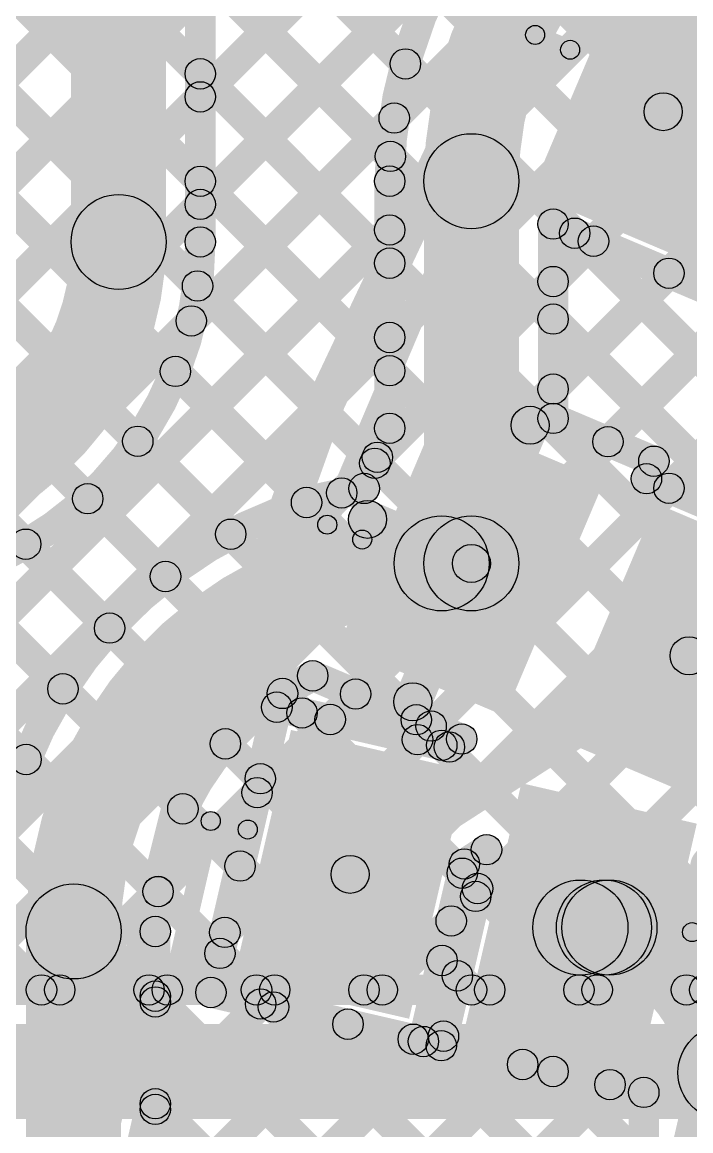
# Model space of a CAD drawing. Header units: millimetres. Extents: x -2.17 to 2.17, y -2.17 to 2.17.
# Drawn here: x -1.1641 to -0.9881, y 0.2578 to 0.5495 of the extents above; entities that cross this region are included whole.
import ezdxf

# ---------------------------------------------------------------- set-up
doc = ezdxf.new("R2010")
doc.units = ezdxf.units.MM
doc.header["$MEASUREMENT"] = 0
for name, color, linetype in [('BottomLayer', 5, 'Continuous'), ('Mechanical2', 216, 'Continuous'), ('TopLayer', 1, 'Continuous'), ('TopOverlay', 2, 'Continuous'), ('TopPaste', 8, 'Continuous'), ('TopSolder', 216, 'Continuous')]:
    doc.layers.add(name, color=color, linetype=linetype)

# ---------------------------------------------------------------- blocks, each defined once
blk = doc.blocks.new('WS2812B_M____211')
at = {"layer": 'TopLayer'}
for points in [[(-0.09409, 0.05079), (-0.03504, 0.05079), (-0.03504, 0.01142), (-0.09409, 0.01142)], [(0.03504, 0.05079), (0.09409, 0.05079), (0.09409, 0.01142), (0.03504, 0.01142)], [(-0.09409, -0.01142), (-0.03504, -0.01142), (-0.03504, -0.05079), (-0.09409, -0.05079)], [(0.03504, -0.01142), (0.09409, -0.01142), (0.09409, -0.05079), (0.03504, -0.05079)]]:
    blk.add_hatch(color=1, dxfattribs=at).paths.add_polyline_path(points)
at = {"layer": 'TopOverlay'}
h = blk.add_hatch(color=2, dxfattribs=at)
edge = h.paths.add_edge_path()
edge.add_arc((-0.07, 0.07), 0.0025, 0, 360)
h = blk.add_hatch(color=2, dxfattribs=at)
edge = h.paths.add_edge_path()
edge.add_arc((-0.07, 0.07), 0.0025, 0, 360)
for points in [[(0.07, 0.0725), (0.07, 0.0675), (-0.07, 0.0675), (-0.07, 0.0725)], [(-0.0675, 0.06), (-0.0725, 0.06), (-0.0725, 0.07), (-0.0675, 0.07)], [(0.0725, 0.06), (0.0675, 0.06), (0.0675, 0.07), (0.0725, 0.07)], [(-0.0675, -0.07), (-0.0725, -0.07), (-0.0725, -0.06), (-0.0675, -0.06)], [(0.0725, -0.07), (0.0675, -0.07), (0.0675, -0.06), (0.0725, -0.06)], [(0.07, -0.0675), (0.07, -0.0725), (-0.07, -0.0725), (-0.07, -0.0675)]]:
    blk.add_hatch(color=2, dxfattribs=at).paths.add_polyline_path(points)
h = blk.add_hatch(color=2, dxfattribs=at)
edge = h.paths.add_edge_path()
edge.add_arc((0.07, 0.07), 0.0025, 0, 360)
h = blk.add_hatch(color=2, dxfattribs=at)
edge = h.paths.add_edge_path()
edge.add_arc((0.07, 0.07), 0.0025, 0, 360)
h = blk.add_hatch(color=2, dxfattribs=at)
edge = h.paths.add_edge_path()
edge.add_arc((-0.091, 0.061), 0.0025, 0, 360)
h = blk.add_hatch(color=2, dxfattribs=at)
edge = h.paths.add_edge_path()
edge.add_arc((-0.085, 0.061), 0.0025, 0, 360)
h = blk.add_hatch(color=2, dxfattribs=at)
edge = h.paths.add_edge_path()
edge.add_arc((-0.07, 0.06), 0.0025, 0, 360)
h = blk.add_hatch(color=2, dxfattribs=at)
edge = h.paths.add_edge_path()
edge.add_arc((0.07, 0.06), 0.0025, 0, 360)
h = blk.add_hatch(color=2, dxfattribs=at)
edge = h.paths.add_edge_path()
edge.add_arc((-0.07, -0.06), 0.0025, 0, 360)
h = blk.add_hatch(color=2, dxfattribs=at)
edge = h.paths.add_edge_path()
edge.add_arc((0.07, -0.06), 0.0025, 0, 360)
h = blk.add_hatch(color=2, dxfattribs=at)
edge = h.paths.add_edge_path()
edge.add_arc((-0.07, -0.07), 0.0025, 0, 360)
h = blk.add_hatch(color=2, dxfattribs=at)
edge = h.paths.add_edge_path()
edge.add_arc((-0.07, -0.07), 0.0025, 0, 360)
h = blk.add_hatch(color=2, dxfattribs=at)
edge = h.paths.add_edge_path()
edge.add_arc((0.07, -0.07), 0.0025, 0, 360)
h = blk.add_hatch(color=2, dxfattribs=at)
edge = h.paths.add_edge_path()
edge.add_arc((0.07, -0.07), 0.0025, 0, 360)
at = {"layer": 'TopPaste'}
for points in [[(-0.09409, 0.05079), (-0.03504, 0.05079), (-0.03504, 0.01142), (-0.09409, 0.01142)], [(0.03504, 0.05079), (0.09409, 0.05079), (0.09409, 0.01142), (0.03504, 0.01142)], [(-0.09409, -0.01142), (-0.03504, -0.01142), (-0.03504, -0.05079), (-0.09409, -0.05079)], [(0.03504, -0.01142), (0.09409, -0.01142), (0.09409, -0.05079), (0.03504, -0.05079)]]:
    blk.add_hatch(color=8, dxfattribs=at).paths.add_polyline_path(points)
at = {"layer": 'TopSolder'}
for points in [[(-0.09809, 0.05479), (-0.03104, 0.05479), (-0.03104, 0.00742), (-0.09809, 0.00742)], [(0.03104, 0.05479), (0.09809, 0.05479), (0.09809, 0.00742), (0.03104, 0.00742)], [(-0.09809, -0.00742), (-0.03104, -0.00742), (-0.03104, -0.05479), (-0.09809, -0.05479)], [(0.03104, -0.00742), (0.09809, -0.00742), (0.09809, -0.05479), (0.03104, -0.05479)]]:
    blk.add_hatch(color=216, dxfattribs=at).paths.add_polyline_path(points)
at = {"layer": 'TopOverlay', "const_width": 0.005}
blk.add_lwpolyline([(-0.085, 0.061, 1), (-0.091, 0.061, 1)], format="xyb", close=True, dxfattribs=at)
at = {"layer": 'TopOverlay'}
for centre in [(-0.07, 0.07), (-0.07, 0.07), (0.07, 0.07), (0.07, 0.07), (-0.091, 0.061), (-0.085, 0.061), (-0.07, 0.06), (0.07, 0.06), (-0.07, -0.06), (0.07, -0.06), (-0.07, -0.07), (-0.07, -0.07), (0.07, -0.07), (0.07, -0.07)]:
    blk.add_circle(centre, 0.0025, dxfattribs=at)
blk = doc.blocks.new('WS2812B_M____212')
at = {"layer": 'TopLayer'}
for points in [[(-0.09409, 0.05079), (-0.03504, 0.05079), (-0.03504, 0.01142), (-0.09409, 0.01142)], [(0.03504, 0.05079), (0.09409, 0.05079), (0.09409, 0.01142), (0.03504, 0.01142)], [(-0.09409, -0.01142), (-0.03504, -0.01142), (-0.03504, -0.05079), (-0.09409, -0.05079)], [(0.03504, -0.01142), (0.09409, -0.01142), (0.09409, -0.05079), (0.03504, -0.05079)]]:
    blk.add_hatch(color=1, dxfattribs=at).paths.add_polyline_path(points)
at = {"layer": 'TopOverlay'}
h = blk.add_hatch(color=2, dxfattribs=at)
edge = h.paths.add_edge_path()
edge.add_arc((-0.07, 0.07), 0.0025, 0, 360)
h = blk.add_hatch(color=2, dxfattribs=at)
edge = h.paths.add_edge_path()
edge.add_arc((-0.07, 0.07), 0.0025, 0, 360)
for points in [[(0.07, 0.0725), (0.07, 0.0675), (-0.07, 0.0675), (-0.07, 0.0725)], [(-0.0675, 0.06), (-0.0725, 0.06), (-0.0725, 0.07), (-0.0675, 0.07)], [(0.0725, 0.06), (0.0675, 0.06), (0.0675, 0.07), (0.0725, 0.07)], [(-0.0675, -0.07), (-0.0725, -0.07), (-0.0725, -0.06), (-0.0675, -0.06)], [(0.0725, -0.07), (0.0675, -0.07), (0.0675, -0.06), (0.0725, -0.06)], [(0.07, -0.0675), (0.07, -0.0725), (-0.07, -0.0725), (-0.07, -0.0675)]]:
    blk.add_hatch(color=2, dxfattribs=at).paths.add_polyline_path(points)
h = blk.add_hatch(color=2, dxfattribs=at)
edge = h.paths.add_edge_path()
edge.add_arc((0.07, 0.07), 0.0025, 0, 360)
h = blk.add_hatch(color=2, dxfattribs=at)
edge = h.paths.add_edge_path()
edge.add_arc((0.07, 0.07), 0.0025, 0, 360)
h = blk.add_hatch(color=2, dxfattribs=at)
edge = h.paths.add_edge_path()
edge.add_arc((-0.091, 0.061), 0.0025, 0, 360)
h = blk.add_hatch(color=2, dxfattribs=at)
edge = h.paths.add_edge_path()
edge.add_arc((-0.085, 0.061), 0.0025, 0, 360)
h = blk.add_hatch(color=2, dxfattribs=at)
edge = h.paths.add_edge_path()
edge.add_arc((-0.07, 0.06), 0.0025, 0, 360)
h = blk.add_hatch(color=2, dxfattribs=at)
edge = h.paths.add_edge_path()
edge.add_arc((0.07, 0.06), 0.0025, 0, 360)
h = blk.add_hatch(color=2, dxfattribs=at)
edge = h.paths.add_edge_path()
edge.add_arc((-0.07, -0.06), 0.0025, 0, 360)
h = blk.add_hatch(color=2, dxfattribs=at)
edge = h.paths.add_edge_path()
edge.add_arc((0.07, -0.06), 0.0025, 0, 360)
h = blk.add_hatch(color=2, dxfattribs=at)
edge = h.paths.add_edge_path()
edge.add_arc((-0.07, -0.07), 0.0025, 0, 360)
h = blk.add_hatch(color=2, dxfattribs=at)
edge = h.paths.add_edge_path()
edge.add_arc((-0.07, -0.07), 0.0025, 0, 360)
h = blk.add_hatch(color=2, dxfattribs=at)
edge = h.paths.add_edge_path()
edge.add_arc((0.07, -0.07), 0.0025, 0, 360)
h = blk.add_hatch(color=2, dxfattribs=at)
edge = h.paths.add_edge_path()
edge.add_arc((0.07, -0.07), 0.0025, 0, 360)
at = {"layer": 'TopPaste'}
for points in [[(-0.09409, 0.05079), (-0.03504, 0.05079), (-0.03504, 0.01142), (-0.09409, 0.01142)], [(0.03504, 0.05079), (0.09409, 0.05079), (0.09409, 0.01142), (0.03504, 0.01142)], [(-0.09409, -0.01142), (-0.03504, -0.01142), (-0.03504, -0.05079), (-0.09409, -0.05079)], [(0.03504, -0.01142), (0.09409, -0.01142), (0.09409, -0.05079), (0.03504, -0.05079)]]:
    blk.add_hatch(color=8, dxfattribs=at).paths.add_polyline_path(points)
at = {"layer": 'TopSolder'}
for points in [[(-0.09809, 0.05479), (-0.03104, 0.05479), (-0.03104, 0.00742), (-0.09809, 0.00742)], [(0.03104, 0.05479), (0.09809, 0.05479), (0.09809, 0.00742), (0.03104, 0.00742)], [(-0.09809, -0.00742), (-0.03104, -0.00742), (-0.03104, -0.05479), (-0.09809, -0.05479)], [(0.03104, -0.00742), (0.09809, -0.00742), (0.09809, -0.05479), (0.03104, -0.05479)]]:
    blk.add_hatch(color=216, dxfattribs=at).paths.add_polyline_path(points)
at = {"layer": 'TopOverlay', "const_width": 0.005}
blk.add_lwpolyline([(-0.085, 0.061, 1), (-0.091, 0.061, 1)], format="xyb", close=True, dxfattribs=at)
at = {"layer": 'TopOverlay'}
for centre in [(-0.07, 0.07), (-0.07, 0.07), (0.07, 0.07), (0.07, 0.07), (-0.091, 0.061), (-0.085, 0.061), (-0.07, 0.06), (0.07, 0.06), (-0.07, -0.06), (0.07, -0.06), (-0.07, -0.07), (-0.07, -0.07), (0.07, -0.07), (0.07, -0.07)]:
    blk.add_circle(centre, 0.0025, dxfattribs=at)
blk = doc.blocks.new('WS2812B_M____213')
at = {"layer": 'TopLayer'}
for points in [[(-0.09409, 0.05079), (-0.03504, 0.05079), (-0.03504, 0.01142), (-0.09409, 0.01142)], [(0.03504, 0.05079), (0.09409, 0.05079), (0.09409, 0.01142), (0.03504, 0.01142)], [(-0.09409, -0.01142), (-0.03504, -0.01142), (-0.03504, -0.05079), (-0.09409, -0.05079)], [(0.03504, -0.01142), (0.09409, -0.01142), (0.09409, -0.05079), (0.03504, -0.05079)]]:
    blk.add_hatch(color=1, dxfattribs=at).paths.add_polyline_path(points)
at = {"layer": 'TopOverlay'}
h = blk.add_hatch(color=2, dxfattribs=at)
edge = h.paths.add_edge_path()
edge.add_arc((-0.07, 0.07), 0.0025, 0, 360)
h = blk.add_hatch(color=2, dxfattribs=at)
edge = h.paths.add_edge_path()
edge.add_arc((-0.07, 0.07), 0.0025, 0, 360)
for points in [[(0.07, 0.0725), (0.07, 0.0675), (-0.07, 0.0675), (-0.07, 0.0725)], [(-0.0675, 0.06), (-0.0725, 0.06), (-0.0725, 0.07), (-0.0675, 0.07)], [(0.0725, 0.06), (0.0675, 0.06), (0.0675, 0.07), (0.0725, 0.07)], [(-0.0675, -0.07), (-0.0725, -0.07), (-0.0725, -0.06), (-0.0675, -0.06)], [(0.0725, -0.07), (0.0675, -0.07), (0.0675, -0.06), (0.0725, -0.06)], [(0.07, -0.0675), (0.07, -0.0725), (-0.07, -0.0725), (-0.07, -0.0675)]]:
    blk.add_hatch(color=2, dxfattribs=at).paths.add_polyline_path(points)
h = blk.add_hatch(color=2, dxfattribs=at)
edge = h.paths.add_edge_path()
edge.add_arc((0.07, 0.07), 0.0025, 0, 360)
h = blk.add_hatch(color=2, dxfattribs=at)
edge = h.paths.add_edge_path()
edge.add_arc((0.07, 0.07), 0.0025, 0, 360)
h = blk.add_hatch(color=2, dxfattribs=at)
edge = h.paths.add_edge_path()
edge.add_arc((-0.091, 0.061), 0.0025, 0, 360)
h = blk.add_hatch(color=2, dxfattribs=at)
edge = h.paths.add_edge_path()
edge.add_arc((-0.085, 0.061), 0.0025, 0, 360)
h = blk.add_hatch(color=2, dxfattribs=at)
edge = h.paths.add_edge_path()
edge.add_arc((-0.07, 0.06), 0.0025, 0, 360)
h = blk.add_hatch(color=2, dxfattribs=at)
edge = h.paths.add_edge_path()
edge.add_arc((0.07, 0.06), 0.0025, 0, 360)
h = blk.add_hatch(color=2, dxfattribs=at)
edge = h.paths.add_edge_path()
edge.add_arc((-0.07, -0.06), 0.0025, 0, 360)
h = blk.add_hatch(color=2, dxfattribs=at)
edge = h.paths.add_edge_path()
edge.add_arc((0.07, -0.06), 0.0025, 0, 360)
h = blk.add_hatch(color=2, dxfattribs=at)
edge = h.paths.add_edge_path()
edge.add_arc((-0.07, -0.07), 0.0025, 0, 360)
h = blk.add_hatch(color=2, dxfattribs=at)
edge = h.paths.add_edge_path()
edge.add_arc((-0.07, -0.07), 0.0025, 0, 360)
h = blk.add_hatch(color=2, dxfattribs=at)
edge = h.paths.add_edge_path()
edge.add_arc((0.07, -0.07), 0.0025, 0, 360)
h = blk.add_hatch(color=2, dxfattribs=at)
edge = h.paths.add_edge_path()
edge.add_arc((0.07, -0.07), 0.0025, 0, 360)
at = {"layer": 'TopPaste'}
for points in [[(-0.09409, 0.05079), (-0.03504, 0.05079), (-0.03504, 0.01142), (-0.09409, 0.01142)], [(0.03504, 0.05079), (0.09409, 0.05079), (0.09409, 0.01142), (0.03504, 0.01142)], [(-0.09409, -0.01142), (-0.03504, -0.01142), (-0.03504, -0.05079), (-0.09409, -0.05079)], [(0.03504, -0.01142), (0.09409, -0.01142), (0.09409, -0.05079), (0.03504, -0.05079)]]:
    blk.add_hatch(color=8, dxfattribs=at).paths.add_polyline_path(points)
at = {"layer": 'TopSolder'}
for points in [[(-0.09809, 0.05479), (-0.03104, 0.05479), (-0.03104, 0.00742), (-0.09809, 0.00742)], [(0.03104, 0.05479), (0.09809, 0.05479), (0.09809, 0.00742), (0.03104, 0.00742)], [(-0.09809, -0.00742), (-0.03104, -0.00742), (-0.03104, -0.05479), (-0.09809, -0.05479)], [(0.03104, -0.00742), (0.09809, -0.00742), (0.09809, -0.05479), (0.03104, -0.05479)]]:
    blk.add_hatch(color=216, dxfattribs=at).paths.add_polyline_path(points)
at = {"layer": 'TopOverlay', "const_width": 0.005}
blk.add_lwpolyline([(-0.085, 0.061, 1), (-0.091, 0.061, 1)], format="xyb", close=True, dxfattribs=at)
at = {"layer": 'TopOverlay'}
for centre in [(-0.07, 0.07), (-0.07, 0.07), (0.07, 0.07), (0.07, 0.07), (-0.091, 0.061), (-0.085, 0.061), (-0.07, 0.06), (0.07, 0.06), (-0.07, -0.06), (0.07, -0.06), (-0.07, -0.07), (-0.07, -0.07), (0.07, -0.07), (0.07, -0.07)]:
    blk.add_circle(centre, 0.0025, dxfattribs=at)

msp = doc.modelspace()

# ---------------------------------------------------------------- hatches: boundary and pattern name
at = {"layer": 'BottomLayer'}
for points in [[(-1.40591, 0.29206), (-1.41156, 0.29772), (-0.13579, 1.57349), (-0.13014, 1.56783)], [(-1.37762, 0.29206), (-1.38328, 0.29772), (-0.13579, 1.5452), (-0.13014, 1.53955)], [(-1.34934, 0.29206), (-1.355, 0.29772), (-0.13777, 1.51494), (-0.13211, 1.50929)], [(-1.32105, 0.29206), (-1.32671, 0.29772), (-0.13526, 1.48917), (-0.1296, 1.48351)], [(-1.26449, 0.29206), (-1.27014, 0.29772), (-0.08514, 1.48272), (-0.07949, 1.47706)], [(-1.2362, 0.29206), (-1.24186, 0.29772), (-0.05686, 1.48272), (-0.0512, 1.47706)], [(-1.20792, 0.29206), (-1.21357, 0.29772), (-0.02857, 1.48272), (-0.02292, 1.47706)], [(-1.17963, 0.29206), (-1.18529, 0.29772), (-0.00029, 1.48272), (0.00537, 1.47706)], [(-1.15135, 0.29206), (-1.15701, 0.29772), (0.02799, 1.48272), (0.03365, 1.47706)], [(-1.12306, 0.29206), (-1.12872, 0.29772), (0.05628, 1.48272), (0.06194, 1.47706)], [(-1.09478, 0.29206), (-1.10044, 0.29772), (0.08456, 1.48272), (0.09022, 1.47706)], [(-1.0665, 0.29206), (-1.07215, 0.29772), (0.11285, 1.48272), (0.1185, 1.47706)], [(-1.29277, 0.29206), (-1.29843, 0.29772), (-0.11753, 1.47861), (-0.11188, 1.47295)], [(-1.03821, 0.29206), (-1.04387, 0.29772), (0.13631, 1.47789), (0.14197, 1.47224)], [(-1.00993, 0.29206), (-1.01558, 0.29772), (0.14567, 1.45897), (0.15133, 1.45332)], [(-1.64433, 1.19885), (-1.63867, 1.20451), (-0.73188, 0.29772), (-0.73754, 0.29206)], [(-1.6565, 1.18274), (-1.65084, 1.18839), (-0.76017, 0.29772), (-0.76583, 0.29206)], [(-1.66867, 1.16662), (-1.66301, 1.17228), (-0.78845, 0.29772), (-0.79411, 0.29206)], [(-1.68084, 1.15051), (-1.67518, 1.15617), (-0.81674, 0.29772), (-0.82239, 0.29206)], [(-1.69301, 1.13439), (-1.68736, 1.14005), (-0.84502, 0.29772), (-0.85068, 0.29206)], [(-1.70518, 1.11828), (-1.69953, 1.12394), (-0.87331, 0.29772), (-0.87896, 0.29206)], [(-1.71716, 1.10198), (-1.7115, 1.10763), (-0.90159, 0.29772), (-0.90725, 0.29206)], [(-1.72741, 1.08394), (-1.72176, 1.0896), (-0.92987, 0.29772), (-0.93553, 0.29206)], [(-1.73767, 1.06591), (-1.73201, 1.07157), (-0.95816, 0.29772), (-0.96382, 0.29206)], [(-1.74792, 1.04788), (-1.74226, 1.05354), (-0.98644, 0.29772), (-0.9921, 0.29206)], [(-1.75817, 1.02985), (-1.75251, 1.0355), (-1.01473, 0.29772), (-1.02038, 0.29206)], [(-1.76842, 1.01181), (-1.76276, 1.01747), (-1.04301, 0.29772), (-1.04867, 0.29206)], [(-1.77867, 0.99378), (-1.77302, 0.99944), (-1.0713, 0.29772), (-1.07695, 0.29206)], [(-1.78893, 0.97575), (-1.78327, 0.98141), (-1.09958, 0.29772), (-1.10524, 0.29206)], [(-1.79918, 0.95772), (-1.79352, 0.96337), (-1.12786, 0.29772), (-1.13352, 0.29206)], [(-1.80943, 0.93968), (-1.80377, 0.94534), (-1.15615, 0.29772), (-1.16181, 0.29206)], [(-2.02092, 0.29089), (-2.02092, 0.29889), (-0.734, 0.29889), (-0.734, 0.29089)], [(-2.022, 0.26089), (-2.022, 0.28589), (-0.72739, 0.28589), (-0.72739, 0.26089)]]:
    msp.add_hatch(color=5, dxfattribs=at).paths.add_polyline_path(points)
h = msp.add_hatch(color=5, dxfattribs=at)
edge = h.paths.add_edge_path()
edge.add_arc((-1.15898, 0.29489), 0.004, 0, 360)
h = msp.add_hatch(color=5, dxfattribs=at)
edge = h.paths.add_edge_path()
edge.add_arc((-1.15418, 0.29489), 0.004, 0, 360)
h = msp.add_hatch(color=5, dxfattribs=at)
edge = h.paths.add_edge_path()
edge.add_arc((-1.13069, 0.29489), 0.004, 0, 360)
h = msp.add_hatch(color=5, dxfattribs=at)
edge = h.paths.add_edge_path()
edge.add_arc((-1.12589, 0.29489), 0.004, 0, 360)
h = msp.add_hatch(color=5, dxfattribs=at)
edge = h.paths.add_edge_path()
edge.add_arc((-1.10241, 0.29489), 0.004, 0, 360)
h = msp.add_hatch(color=5, dxfattribs=at)
edge = h.paths.add_edge_path()
edge.add_arc((-1.09761, 0.29489), 0.004, 0, 360)
h = msp.add_hatch(color=5, dxfattribs=at)
edge = h.paths.add_edge_path()
edge.add_arc((-1.07412, 0.29489), 0.004, 0, 360)
h = msp.add_hatch(color=5, dxfattribs=at)
edge = h.paths.add_edge_path()
edge.add_arc((-1.06932, 0.29489), 0.004, 0, 360)
h = msp.add_hatch(color=5, dxfattribs=at)
edge = h.paths.add_edge_path()
edge.add_arc((-1.04584, 0.29489), 0.004, 0, 360)
h = msp.add_hatch(color=5, dxfattribs=at)
edge = h.paths.add_edge_path()
edge.add_arc((-1.04104, 0.29489), 0.004, 0, 360)
h = msp.add_hatch(color=5, dxfattribs=at)
edge = h.paths.add_edge_path()
edge.add_arc((-1.01756, 0.29489), 0.004, 0, 360)
h = msp.add_hatch(color=5, dxfattribs=at)
edge = h.paths.add_edge_path()
edge.add_arc((-1.01276, 0.29489), 0.004, 0, 360)
h = msp.add_hatch(color=5, dxfattribs=at)
edge = h.paths.add_edge_path()
edge.add_arc((-0.98927, 0.29489), 0.004, 0, 360)
h = msp.add_hatch(color=5, dxfattribs=at)
edge = h.paths.add_edge_path()
edge.add_arc((-0.98447, 0.29489), 0.004, 0, 360)
at = {"layer": 'TopLayer'}
for points in [[(-1.11436, 0.52704), (-1.12001, 0.5327), (-1.05662, 0.5961), (-1.05096, 0.59044)], [(-1.12619, 0.4917), (-1.15119, 0.4917), (-1.15119, 0.59506), (-1.12619, 0.59506)], [(-1.10275, 0.57242), (-1.0971, 0.57808), (-1.0604, 0.54138), (-1.06605, 0.53572)], [(-1.11319, 0.4917), (-1.12119, 0.4917), (-1.12119, 0.57359), (-1.11319, 0.57359)], [(-1.11436, 0.49876), (-1.12001, 0.50442), (-1.05331, 0.57112), (-1.04766, 0.56546)], [(-0.99344, 0.52138), (-0.99737, 0.53057), (-0.90176, 0.57147), (-0.89782, 0.56227)], [(-1.12001, 0.5614), (-1.11436, 0.56705), (-1.06435, 0.51704), (-1.07, 0.51139)], [(-1.12001, 0.53311), (-1.11436, 0.53877), (-1.06453, 0.48894), (-1.07019, 0.48329)], [(-1.11674, 0.46809), (-1.1224, 0.47375), (-1.069, 0.52714), (-1.06335, 0.52149)], [(-1.12001, 0.50483), (-1.11436, 0.51048), (-1.06453, 0.46066), (-1.07019, 0.455)], [(-1.06336, 0.44267), (-1.07136, 0.44267), (-1.07136, 0.50769), (-1.06336, 0.50769)], [(-1.03336, 0.40711), (-1.05836, 0.40711), (-1.05836, 0.50769), (-1.03336, 0.50769)], [(-1.02592, 0.49273), (-1.0228, 0.50009), (-0.98249, 0.48299), (-0.98561, 0.47562)], [(-1.18467, 0.37188), (-1.19033, 0.37753), (-1.07019, 0.49767), (-1.06453, 0.49202)], [(-1.02036, 0.44527), (-1.02836, 0.44527), (-1.02836, 0.49641), (-1.02036, 0.49641)], [(-1.02151, 0.49117), (-1.01585, 0.49683), (-0.92975, 0.41073), (-0.9354, 0.40507)], [(-1.02153, 0.47845), (-1.02719, 0.48411), (-1.01656, 0.49473), (-1.0109, 0.48907)], [(-1.02153, 0.45016), (-1.02719, 0.45582), (-0.9967, 0.4863), (-0.99105, 0.48065)], [(-1.12075, 0.47728), (-1.11509, 0.48294), (-1.06844, 0.43628), (-1.0741, 0.43063)], [(-1.0071, 0.43631), (-1.01275, 0.44197), (-0.97685, 0.47787), (-0.97119, 0.47222)], [(-1.02719, 0.46857), (-1.02153, 0.47423), (-0.96669, 0.41939), (-0.97235, 0.41373)], [(-1.18467, 0.34359), (-1.19033, 0.34925), (-1.07019, 0.46939), (-1.06453, 0.46373)], [(-0.99105, 0.42407), (-0.99671, 0.42973), (-0.95699, 0.46945), (-0.95134, 0.46379)], [(-1.12657, 0.45481), (-1.12091, 0.46047), (-1.08641, 0.42597), (-1.09207, 0.42032)], [(-1.02592, 0.44159), (-1.0228, 0.44895), (-0.99628, 0.4377), (-0.99941, 0.43033)], [(-1.07039, 0.42528), (-1.07776, 0.4284), (-1.07104, 0.44423), (-1.06368, 0.4411)], [(-1.04126, 0.40515), (-1.05046, 0.40906), (-1.03502, 0.44545), (-1.02581, 0.44154)], [(-1.13647, 0.43643), (-1.13081, 0.44209), (-1.10635, 0.41763), (-1.11201, 0.41197)], [(-1.07715, 0.42282), (-1.08281, 0.42848), (-1.07343, 0.43787), (-1.06777, 0.43221)], [(-0.99611, 0.42785), (-1.00348, 0.43097), (-1.00153, 0.43558), (-0.99416, 0.43245)], [(-1.00136, 0.42573), (-0.99823, 0.43309), (-0.94558, 0.41074), (-0.9487, 0.40338)], [(-1.14965, 0.42132), (-1.14399, 0.42698), (-1.12352, 0.40651), (-1.12918, 0.40085)], [(-1.07514, 0.4141), (-1.07123, 0.42331), (-1.0439, 0.41171), (-1.04781, 0.40251)], [(-1.0537, 0.39461), (-1.0537, 0.41961), (-1.04586, 0.41961), (-1.04586, 0.39461)], [(-1.16595, 0.40934), (-1.16029, 0.415), (-1.13823, 0.39293), (-1.14388, 0.38727)], [(-1.0567, 0.36877), (-1.06591, 0.37268), (-1.05046, 0.40906), (-1.04126, 0.40515)], [(-1.18574, 0.40085), (-1.18008, 0.4065), (-1.15051, 0.37694), (-1.15617, 0.37128)], [(-1.07507, 0.3211), (-1.08049, 0.3295), (-0.99131, 0.387), (-0.98589, 0.3786)], [(-1.19033, 0.37715), (-1.18467, 0.38281), (-1.16022, 0.35835), (-1.16587, 0.3527)], [(-1.08917, 0.37386), (-1.08605, 0.38123), (-1.04684, 0.36458), (-1.04996, 0.35722)], [(-1.0984, 0.37007), (-1.09274, 0.37573), (-1.0876, 0.37059), (-1.09325, 0.36493)], [(-1.08019, 0.36322), (-1.08585, 0.36888), (-1.07914, 0.37558), (-1.07349, 0.36992)], [(-1.09796, 0.36539), (-1.09616, 0.37319), (-1.05075, 0.3627), (-1.05255, 0.35491)], [(-1.1105, 0.29331), (-1.1183, 0.29511), (-1.10096, 0.37019), (-1.09317, 0.36839)], [(-1.06319, 0.36315), (-1.05753, 0.3688), (-1.05082, 0.3621), (-1.05648, 0.35644)], [(-1.05721, 0.35791), (-1.06287, 0.36357), (-1.05929, 0.36715), (-1.05363, 0.36149)], [(-1.11343, 0.35682), (-1.10777, 0.36248), (-1.09858, 0.35329), (-1.10424, 0.34763)], [(-1.04948, 0.35544), (-1.05382, 0.36217), (-1.05057, 0.36426), (-1.04623, 0.35754)], [(-1.12548, 0.31793), (-1.13114, 0.32359), (-1.10508, 0.34964), (-1.09943, 0.34398)], [(-1.12461, 0.33971), (-1.11895, 0.34537), (-1.10389, 0.33031), (-1.10955, 0.32465)], [(-1.04989, 0.27932), (-1.05768, 0.28112), (-1.04578, 0.33269), (-1.03798, 0.33089)], [(-1.04554, 0.32467), (-1.04988, 0.33139), (-1.04405, 0.33515), (-1.03971, 0.32843)], [(-1.0546, 0.28041), (-1.0624, 0.28221), (-1.05161, 0.32893), (-1.04381, 0.32713)], [(-1.0511, 0.32278), (-1.04544, 0.32843), (-1.04141, 0.3244), (-1.04707, 0.31874)], [(-1.01717, 0.29881), (-1.01717, 0.32381), (-1.011, 0.32381), (-1.011, 0.29881)], [(-1.011, 0.29881), (-1.011, 0.32381), (-1.00954, 0.32381), (-1.00954, 0.29881)], [(-1.13113, 0.31796), (-1.12547, 0.32361), (-1.10919, 0.30733), (-1.11485, 0.30167)], [(-1.04834, 0.31021), (-1.054, 0.31587), (-1.04755, 0.32232), (-1.04189, 0.31667)], [(-1.12621, 0.28891), (-1.13187, 0.29457), (-1.11357, 0.31287), (-1.10792, 0.30721)], [(-1.13804, 0.24319), (-1.16304, 0.24319), (-1.16304, 0.31027), (-1.13804, 0.31027)], [(-1.12504, 0.24927), (-1.13304, 0.24927), (-1.13304, 0.31027), (-1.12504, 0.31027)], [(-1.0564, 0.2998), (-1.05075, 0.30545), (-1.04672, 0.30142), (-1.05237, 0.29577)], [(-1.1153, 0.29031), (-1.1135, 0.29811), (-1.0576, 0.2852), (-1.0594, 0.27741)], [(-1.13187, 0.29041), (-1.12621, 0.29607), (-1.06905, 0.23891), (-1.07471, 0.23325)], [(-1.12621, 0.26063), (-1.13187, 0.26628), (-1.10414, 0.29402), (-1.09848, 0.28836)], [(-1.10076, 0.28758), (-1.0951, 0.29324), (-1.02561, 0.22374), (-1.03126, 0.21809)], [(-1.11476, 0.2438), (-1.12041, 0.24946), (-1.08116, 0.28871), (-1.0755, 0.28306)], [(-1.09178, 0.2385), (-1.09743, 0.24415), (-1.05604, 0.28555), (-1.05038, 0.27989)], [(-1.06398, 0.27909), (-1.05832, 0.28475), (-0.99767, 0.22409), (-1.00333, 0.21844)], [(-1.05469, 0.27632), (-1.05289, 0.28412), (-0.9996, 0.27181), (-1.0014, 0.26402)], [(-1.0688, 0.23319), (-1.07445, 0.23885), (-1.0352, 0.2781), (-1.02954, 0.27245)], [(-1.02721, 0.2706), (-1.02155, 0.27626), (-0.99767, 0.25238), (-1.00333, 0.24672)], [(-1.04999, 0.22372), (-1.05564, 0.22937), (-1.01222, 0.2728), (-1.00656, 0.26714)], [(-0.9665, 0.16839), (-0.9915, 0.16839), (-0.9915, 0.27313), (-0.9665, 0.27313)], [(-1.13187, 0.26213), (-1.12621, 0.26778), (-1.10583, 0.2474), (-1.11148, 0.24174)], [(-0.9965, 0.16839), (-1.0045, 0.16839), (-1.0045, 0.26792), (-0.9965, 0.26792)]]:
    msp.add_hatch(color=1, dxfattribs=at).paths.add_polyline_path(points)
h = msp.add_hatch(color=1, dxfattribs=at)
edge = h.paths.add_edge_path()
edge.add_arc((-1.11719, 0.53594), 0.004, 0, 360)
h = msp.add_hatch(color=1, dxfattribs=at)
edge = h.paths.add_edge_path()
edge.add_arc((-1.06322, 0.53855), 0.004, 0, 360)
h = msp.add_hatch(color=1, dxfattribs=at)
edge = h.paths.add_edge_path()
edge.add_arc((-1.11719, 0.52987), 0.004, 0, 360)
h = msp.add_hatch(color=1, dxfattribs=at)
edge = h.paths.add_edge_path()
edge.add_arc((-0.9954, 0.52598), 0.005, 0, 360)
h = msp.add_hatch(color=1, dxfattribs=at)
edge = h.paths.add_edge_path()
edge.add_arc((-1.06617, 0.52431), 0.004, 0, 360)
h = msp.add_hatch(color=1, dxfattribs=at)
edge = h.paths.add_edge_path()
edge.add_arc((-1.04586, 0.50769), 0.0125, 0, 360)
h = msp.add_hatch(color=1, dxfattribs=at)
edge = h.paths.add_edge_path()
edge.add_arc((-1.04586, 0.50769), 0.0125, 0, 360)
h = msp.add_hatch(color=1, dxfattribs=at)
edge = h.paths.add_edge_path()
edge.add_arc((-1.06718, 0.51422), 0.004, 0, 360)
h = msp.add_hatch(color=1, dxfattribs=at)
edge = h.paths.add_edge_path()
edge.add_arc((-1.11719, 0.50766), 0.004, 0, 360)
h = msp.add_hatch(color=1, dxfattribs=at)
edge = h.paths.add_edge_path()
edge.add_arc((-1.06736, 0.50769), 0.004, 0, 360)
h = msp.add_hatch(color=1, dxfattribs=at)
edge = h.paths.add_edge_path()
edge.add_arc((-1.06736, 0.50769), 0.004, 0, 360)
h = msp.add_hatch(color=1, dxfattribs=at)
edge = h.paths.add_edge_path()
edge.add_arc((-1.11719, 0.50159), 0.004, 0, 360)
h = msp.add_hatch(color=1, dxfattribs=at)
edge = h.paths.add_edge_path()
edge.add_arc((-1.13869, 0.4917), 0.0125, 0, 360)
h = msp.add_hatch(color=1, dxfattribs=at)
edge = h.paths.add_edge_path()
edge.add_arc((-1.13869, 0.4917), 0.0125, 0, 360)
h = msp.add_hatch(color=1, dxfattribs=at)
edge = h.paths.add_edge_path()
edge.add_arc((-1.06736, 0.49485), 0.004, 0, 360)
h = msp.add_hatch(color=1, dxfattribs=at)
edge = h.paths.add_edge_path()
edge.add_arc((-1.02436, 0.49641), 0.004, 0, 360)
h = msp.add_hatch(color=1, dxfattribs=at)
edge = h.paths.add_edge_path()
edge.add_arc((-1.02436, 0.49641), 0.004, 0, 360)
h = msp.add_hatch(color=1, dxfattribs=at)
edge = h.paths.add_edge_path()
edge.add_arc((-1.01868, 0.494), 0.004, 0, 360)
h = msp.add_hatch(color=1, dxfattribs=at)
edge = h.paths.add_edge_path()
edge.add_arc((-1.11719, 0.4917), 0.004, 0, 360)
h = msp.add_hatch(color=1, dxfattribs=at)
edge = h.paths.add_edge_path()
edge.add_arc((-1.11719, 0.4917), 0.004, 0, 360)
h = msp.add_hatch(color=1, dxfattribs=at)
edge = h.paths.add_edge_path()
edge.add_arc((-1.01373, 0.4919), 0.004, 0, 360)
h = msp.add_hatch(color=1, dxfattribs=at)
edge = h.paths.add_edge_path()
edge.add_arc((-1.06736, 0.48611), 0.004, 0, 360)
h = msp.add_hatch(color=1, dxfattribs=at)
edge = h.paths.add_edge_path()
edge.add_arc((-0.99388, 0.48347), 0.004, 0, 360)
h = msp.add_hatch(color=1, dxfattribs=at)
edge = h.paths.add_edge_path()
edge.add_arc((-1.02436, 0.48128), 0.004, 0, 360)
h = msp.add_hatch(color=1, dxfattribs=at)
edge = h.paths.add_edge_path()
edge.add_arc((-1.11792, 0.48011), 0.004, 0, 360)
h = msp.add_hatch(color=1, dxfattribs=at)
edge = h.paths.add_edge_path()
edge.add_arc((-1.11957, 0.47092), 0.004, 0, 360)
h = msp.add_hatch(color=1, dxfattribs=at)
edge = h.paths.add_edge_path()
edge.add_arc((-1.02436, 0.4714), 0.004, 0, 360)
h = msp.add_hatch(color=1, dxfattribs=at)
edge = h.paths.add_edge_path()
edge.add_arc((-1.06736, 0.46656), 0.004, 0, 360)
h = msp.add_hatch(color=1, dxfattribs=at)
edge = h.paths.add_edge_path()
edge.add_arc((-1.12374, 0.45764), 0.004, 0, 360)
h = msp.add_hatch(color=1, dxfattribs=at)
edge = h.paths.add_edge_path()
edge.add_arc((-1.06736, 0.45783), 0.004, 0, 360)
h = msp.add_hatch(color=1, dxfattribs=at)
edge = h.paths.add_edge_path()
edge.add_arc((-1.02436, 0.45299), 0.004, 0, 360)
h = msp.add_hatch(color=1, dxfattribs=at)
edge = h.paths.add_edge_path()
edge.add_arc((-1.02436, 0.44527), 0.004, 0, 360)
h = msp.add_hatch(color=1, dxfattribs=at)
edge = h.paths.add_edge_path()
edge.add_arc((-1.02436, 0.44527), 0.004, 0, 360)
h = msp.add_hatch(color=1, dxfattribs=at)
edge = h.paths.add_edge_path()
edge.add_arc((-1.06736, 0.44267), 0.004, 0, 360)
h = msp.add_hatch(color=1, dxfattribs=at)
edge = h.paths.add_edge_path()
edge.add_arc((-1.06736, 0.44267), 0.004, 0, 360)
h = msp.add_hatch(color=1, dxfattribs=at)
edge = h.paths.add_edge_path()
edge.add_arc((-1.03041, 0.44349), 0.005, 0, 360)
h = msp.add_hatch(color=1, dxfattribs=at)
edge = h.paths.add_edge_path()
edge.add_arc((-1.13364, 0.43926), 0.004, 0, 360)
h = msp.add_hatch(color=1, dxfattribs=at)
edge = h.paths.add_edge_path()
edge.add_arc((-1.00992, 0.43914), 0.004, 0, 360)
h = msp.add_hatch(color=1, dxfattribs=at)
edge = h.paths.add_edge_path()
edge.add_arc((-1.0706, 0.43504), 0.004, 0, 360)
h = msp.add_hatch(color=1, dxfattribs=at)
edge = h.paths.add_edge_path()
edge.add_arc((-0.99784, 0.43401), 0.004, 0, 360)
h = msp.add_hatch(color=1, dxfattribs=at)
edge = h.paths.add_edge_path()
edge.add_arc((-0.99784, 0.43401), 0.004, 0, 360)
h = msp.add_hatch(color=1, dxfattribs=at)
edge = h.paths.add_edge_path()
edge.add_arc((-1.07127, 0.43346), 0.004, 0, 360)
h = msp.add_hatch(color=1, dxfattribs=at)
edge = h.paths.add_edge_path()
edge.add_arc((-0.9998, 0.42941), 0.004, 0, 360)
h = msp.add_hatch(color=1, dxfattribs=at)
edge = h.paths.add_edge_path()
edge.add_arc((-0.9998, 0.42941), 0.004, 0, 360)
h = msp.add_hatch(color=1, dxfattribs=at)
edge = h.paths.add_edge_path()
edge.add_arc((-1.07998, 0.42565), 0.004, 0, 360)
h = msp.add_hatch(color=1, dxfattribs=at)
edge = h.paths.add_edge_path()
edge.add_arc((-1.07408, 0.42684), 0.004, 0, 360)
h = msp.add_hatch(color=1, dxfattribs=at)
edge = h.paths.add_edge_path()
edge.add_arc((-1.07408, 0.42684), 0.004, 0, 360)
h = msp.add_hatch(color=1, dxfattribs=at)
edge = h.paths.add_edge_path()
edge.add_arc((-0.99388, 0.4269), 0.004, 0, 360)
h = msp.add_hatch(color=1, dxfattribs=at)
edge = h.paths.add_edge_path()
edge.add_arc((-1.14682, 0.42415), 0.004, 0, 360)
h = msp.add_hatch(color=1, dxfattribs=at)
edge = h.paths.add_edge_path()
edge.add_arc((-1.08924, 0.42314), 0.004, 0, 360)
h = msp.add_hatch(color=1, dxfattribs=at)
edge = h.paths.add_edge_path()
edge.add_arc((-1.07318, 0.41871), 0.005, 0, 360)
h = msp.add_hatch(color=1, dxfattribs=at)
edge = h.paths.add_edge_path()
edge.add_arc((-1.10918, 0.4148), 0.004, 0, 360)
h = msp.add_hatch(color=1, dxfattribs=at)
edge = h.paths.add_edge_path()
edge.add_arc((-1.0537, 0.40711), 0.0125, 0, 360)
h = msp.add_hatch(color=1, dxfattribs=at)
edge = h.paths.add_edge_path()
edge.add_arc((-1.0537, 0.40711), 0.0125, 0, 360)
h = msp.add_hatch(color=1, dxfattribs=at)
edge = h.paths.add_edge_path()
edge.add_arc((-1.04586, 0.40711), 0.0125, 0, 360)
h = msp.add_hatch(color=1, dxfattribs=at)
edge = h.paths.add_edge_path()
edge.add_arc((-1.04586, 0.40711), 0.0125, 0, 360)
h = msp.add_hatch(color=1, dxfattribs=at)
edge = h.paths.add_edge_path()
edge.add_arc((-1.16312, 0.41217), 0.004, 0, 360)
h = msp.add_hatch(color=1, dxfattribs=at)
edge = h.paths.add_edge_path()
edge.add_arc((-1.04586, 0.40711), 0.005, 0, 360)
h = msp.add_hatch(color=1, dxfattribs=at)
edge = h.paths.add_edge_path()
edge.add_arc((-1.04586, 0.40711), 0.005, 0, 360)
h = msp.add_hatch(color=1, dxfattribs=at)
edge = h.paths.add_edge_path()
edge.add_arc((-1.04586, 0.40711), 0.005, 0, 360)
h = msp.add_hatch(color=1, dxfattribs=at)
edge = h.paths.add_edge_path()
edge.add_arc((-1.12635, 0.40368), 0.004, 0, 360)
h = msp.add_hatch(color=1, dxfattribs=at)
edge = h.paths.add_edge_path()
edge.add_arc((-1.14105, 0.3901), 0.004, 0, 360)
h = msp.add_hatch(color=1, dxfattribs=at)
edge = h.paths.add_edge_path()
edge.add_arc((-0.9886, 0.3828), 0.005, 0, 360)
h = msp.add_hatch(color=1, dxfattribs=at)
edge = h.paths.add_edge_path()
edge.add_arc((-1.08761, 0.37754), 0.004, 0, 360)
h = msp.add_hatch(color=1, dxfattribs=at)
edge = h.paths.add_edge_path()
edge.add_arc((-1.08761, 0.37754), 0.004, 0, 360)
h = msp.add_hatch(color=1, dxfattribs=at)
edge = h.paths.add_edge_path()
edge.add_arc((-1.15334, 0.37411), 0.004, 0, 360)
h = msp.add_hatch(color=1, dxfattribs=at)
edge = h.paths.add_edge_path()
edge.add_arc((-1.09557, 0.3729), 0.004, 0, 360)
h = msp.add_hatch(color=1, dxfattribs=at)
edge = h.paths.add_edge_path()
edge.add_arc((-1.07632, 0.37275), 0.004, 0, 360)
h = msp.add_hatch(color=1, dxfattribs=at)
edge = h.paths.add_edge_path()
edge.add_arc((-1.0613, 0.37072), 0.005, 0, 360)
h = msp.add_hatch(color=1, dxfattribs=at)
edge = h.paths.add_edge_path()
edge.add_arc((-1.09706, 0.36929), 0.004, 0, 360)
h = msp.add_hatch(color=1, dxfattribs=at)
edge = h.paths.add_edge_path()
edge.add_arc((-1.09706, 0.36929), 0.004, 0, 360)
h = msp.add_hatch(color=1, dxfattribs=at)
edge = h.paths.add_edge_path()
edge.add_arc((-1.09042, 0.36776), 0.004, 0, 360)
h = msp.add_hatch(color=1, dxfattribs=at)
edge = h.paths.add_edge_path()
edge.add_arc((-1.08302, 0.36605), 0.004, 0, 360)
h = msp.add_hatch(color=1, dxfattribs=at)
edge = h.paths.add_edge_path()
edge.add_arc((-1.06036, 0.36598), 0.004, 0, 360)
h = msp.add_hatch(color=1, dxfattribs=at)
edge = h.paths.add_edge_path()
edge.add_arc((-1.05646, 0.36432), 0.004, 0, 360)
h = msp.add_hatch(color=1, dxfattribs=at)
edge = h.paths.add_edge_path()
edge.add_arc((-1.06004, 0.36074), 0.004, 0, 360)
h = msp.add_hatch(color=1, dxfattribs=at)
edge = h.paths.add_edge_path()
edge.add_arc((-1.0484, 0.3609), 0.004, 0, 360)
h = msp.add_hatch(color=1, dxfattribs=at)
edge = h.paths.add_edge_path()
edge.add_arc((-1.0484, 0.3609), 0.004, 0, 360)
h = msp.add_hatch(color=1, dxfattribs=at)
edge = h.paths.add_edge_path()
edge.add_arc((-1.1106, 0.35965), 0.004, 0, 360)
h = msp.add_hatch(color=1, dxfattribs=at)
edge = h.paths.add_edge_path()
edge.add_arc((-1.05365, 0.35927), 0.004, 0, 360)
h = msp.add_hatch(color=1, dxfattribs=at)
edge = h.paths.add_edge_path()
edge.add_arc((-1.05165, 0.35881), 0.004, 0, 360)
h = msp.add_hatch(color=1, dxfattribs=at)
edge = h.paths.add_edge_path()
edge.add_arc((-1.05165, 0.35881), 0.004, 0, 360)
h = msp.add_hatch(color=1, dxfattribs=at)
edge = h.paths.add_edge_path()
edge.add_arc((-1.16304, 0.35553), 0.004, 0, 360)
h = msp.add_hatch(color=1, dxfattribs=at)
edge = h.paths.add_edge_path()
edge.add_arc((-1.10141, 0.35046), 0.004, 0, 360)
h = msp.add_hatch(color=1, dxfattribs=at)
edge = h.paths.add_edge_path()
edge.add_arc((-1.10225, 0.34681), 0.004, 0, 360)
h = msp.add_hatch(color=1, dxfattribs=at)
edge = h.paths.add_edge_path()
edge.add_arc((-1.12178, 0.34254), 0.004, 0, 360)
h = msp.add_hatch(color=1, dxfattribs=at)
edge = h.paths.add_edge_path()
edge.add_arc((-1.04188, 0.33179), 0.004, 0, 360)
h = msp.add_hatch(color=1, dxfattribs=at)
edge = h.paths.add_edge_path()
edge.add_arc((-1.04188, 0.33179), 0.004, 0, 360)
h = msp.add_hatch(color=1, dxfattribs=at)
edge = h.paths.add_edge_path()
edge.add_arc((-1.10672, 0.32748), 0.004, 0, 360)
h = msp.add_hatch(color=1, dxfattribs=at)
edge = h.paths.add_edge_path()
edge.add_arc((-1.07778, 0.3253), 0.005, 0, 360)
h = msp.add_hatch(color=1, dxfattribs=at)
edge = h.paths.add_edge_path()
edge.add_arc((-1.04771, 0.32803), 0.004, 0, 360)
h = msp.add_hatch(color=1, dxfattribs=at)
edge = h.paths.add_edge_path()
edge.add_arc((-1.04771, 0.32803), 0.004, 0, 360)
h = msp.add_hatch(color=1, dxfattribs=at)
edge = h.paths.add_edge_path()
edge.add_arc((-1.04827, 0.3256), 0.004, 0, 360)
h = msp.add_hatch(color=1, dxfattribs=at)
edge = h.paths.add_edge_path()
edge.add_arc((-1.12831, 0.32076), 0.004, 0, 360)
h = msp.add_hatch(color=1, dxfattribs=at)
edge = h.paths.add_edge_path()
edge.add_arc((-1.1283, 0.32078), 0.004, 0, 360)
h = msp.add_hatch(color=1, dxfattribs=at)
edge = h.paths.add_edge_path()
edge.add_arc((-1.04424, 0.32157), 0.004, 0, 360)
h = msp.add_hatch(color=1, dxfattribs=at)
edge = h.paths.add_edge_path()
edge.add_arc((-1.01717, 0.31131), 0.0125, 0, 360)
h = msp.add_hatch(color=1, dxfattribs=at)
edge = h.paths.add_edge_path()
edge.add_arc((-1.01717, 0.31131), 0.0125, 0, 360)
h = msp.add_hatch(color=1, dxfattribs=at)
edge = h.paths.add_edge_path()
edge.add_arc((-1.011, 0.31131), 0.0125, 0, 360)
h = msp.add_hatch(color=1, dxfattribs=at)
edge = h.paths.add_edge_path()
edge.add_arc((-1.011, 0.31131), 0.0125, 0, 360)
h = msp.add_hatch(color=1, dxfattribs=at)
edge = h.paths.add_edge_path()
edge.add_arc((-1.011, 0.31131), 0.0125, 0, 360)
h = msp.add_hatch(color=1, dxfattribs=at)
edge = h.paths.add_edge_path()
edge.add_arc((-1.00954, 0.31131), 0.0125, 0, 360)
h = msp.add_hatch(color=1, dxfattribs=at)
edge = h.paths.add_edge_path()
edge.add_arc((-1.00954, 0.31131), 0.0125, 0, 360)
h = msp.add_hatch(color=1, dxfattribs=at)
edge = h.paths.add_edge_path()
edge.add_arc((-1.15054, 0.31027), 0.0125, 0, 360)
h = msp.add_hatch(color=1, dxfattribs=at)
edge = h.paths.add_edge_path()
edge.add_arc((-1.15054, 0.31027), 0.0125, 0, 360)
h = msp.add_hatch(color=1, dxfattribs=at)
edge = h.paths.add_edge_path()
edge.add_arc((-1.04472, 0.31949), 0.004, 0, 360)
h = msp.add_hatch(color=1, dxfattribs=at)
edge = h.paths.add_edge_path()
edge.add_arc((-1.05117, 0.31304), 0.004, 0, 360)
h = msp.add_hatch(color=1, dxfattribs=at)
edge = h.paths.add_edge_path()
edge.add_arc((-1.12904, 0.31027), 0.004, 0, 360)
h = msp.add_hatch(color=1, dxfattribs=at)
edge = h.paths.add_edge_path()
edge.add_arc((-1.12904, 0.31027), 0.004, 0, 360)
h = msp.add_hatch(color=1, dxfattribs=at)
edge = h.paths.add_edge_path()
edge.add_arc((-1.11074, 0.31004), 0.004, 0, 360)
h = msp.add_hatch(color=1, dxfattribs=at)
edge = h.paths.add_edge_path()
edge.add_arc((-1.11202, 0.3045), 0.004, 0, 360)
h = msp.add_hatch(color=1, dxfattribs=at)
edge = h.paths.add_edge_path()
edge.add_arc((-1.05358, 0.30263), 0.004, 0, 360)
h = msp.add_hatch(color=1, dxfattribs=at)
edge = h.paths.add_edge_path()
edge.add_arc((-1.04954, 0.29859), 0.004, 0, 360)
h = msp.add_hatch(color=1, dxfattribs=at)
edge = h.paths.add_edge_path()
edge.add_arc((-1.1144, 0.29421), 0.004, 0, 360)
h = msp.add_hatch(color=1, dxfattribs=at)
edge = h.paths.add_edge_path()
edge.add_arc((-1.1144, 0.29421), 0.004, 0, 360)
h = msp.add_hatch(color=1, dxfattribs=at)
edge = h.paths.add_edge_path()
edge.add_arc((-1.12904, 0.29324), 0.004, 0, 360)
h = msp.add_hatch(color=1, dxfattribs=at)
edge = h.paths.add_edge_path()
edge.add_arc((-1.12904, 0.29174), 0.004, 0, 360)
h = msp.add_hatch(color=1, dxfattribs=at)
edge = h.paths.add_edge_path()
edge.add_arc((-1.10131, 0.29119), 0.004, 0, 360)
h = msp.add_hatch(color=1, dxfattribs=at)
edge = h.paths.add_edge_path()
edge.add_arc((-1.09793, 0.29041), 0.004, 0, 360)
h = msp.add_hatch(color=1, dxfattribs=at)
edge = h.paths.add_edge_path()
edge.add_arc((-1.07833, 0.28588), 0.004, 0, 360)
h = msp.add_hatch(color=1, dxfattribs=at)
edge = h.paths.add_edge_path()
edge.add_arc((-1.06115, 0.28192), 0.004, 0, 360)
h = msp.add_hatch(color=1, dxfattribs=at)
edge = h.paths.add_edge_path()
edge.add_arc((-1.05321, 0.28272), 0.004, 0, 360)
h = msp.add_hatch(color=1, dxfattribs=at)
edge = h.paths.add_edge_path()
edge.add_arc((-1.0585, 0.28131), 0.004, 0, 360)
h = msp.add_hatch(color=1, dxfattribs=at)
edge = h.paths.add_edge_path()
edge.add_arc((-1.0585, 0.28131), 0.004, 0, 360)
h = msp.add_hatch(color=1, dxfattribs=at)
edge = h.paths.add_edge_path()
edge.add_arc((-1.05379, 0.28022), 0.004, 0, 360)
h = msp.add_hatch(color=1, dxfattribs=at)
edge = h.paths.add_edge_path()
edge.add_arc((-1.05379, 0.28022), 0.004, 0, 360)
h = msp.add_hatch(color=1, dxfattribs=at)
edge = h.paths.add_edge_path()
edge.add_arc((-0.979, 0.27313), 0.0125, 0, 360)
h = msp.add_hatch(color=1, dxfattribs=at)
edge = h.paths.add_edge_path()
edge.add_arc((-0.979, 0.27313), 0.0125, 0, 360)
h = msp.add_hatch(color=1, dxfattribs=at)
edge = h.paths.add_edge_path()
edge.add_arc((-1.03237, 0.27527), 0.004, 0, 360)
h = msp.add_hatch(color=1, dxfattribs=at)
edge = h.paths.add_edge_path()
edge.add_arc((-1.02438, 0.27343), 0.004, 0, 360)
h = msp.add_hatch(color=1, dxfattribs=at)
edge = h.paths.add_edge_path()
edge.add_arc((-1.00939, 0.26997), 0.004, 0, 360)
h = msp.add_hatch(color=1, dxfattribs=at)
edge = h.paths.add_edge_path()
edge.add_arc((-1.0005, 0.26792), 0.004, 0, 360)
h = msp.add_hatch(color=1, dxfattribs=at)
edge = h.paths.add_edge_path()
edge.add_arc((-1.0005, 0.26792), 0.004, 0, 360)
h = msp.add_hatch(color=1, dxfattribs=at)
edge = h.paths.add_edge_path()
edge.add_arc((-1.12904, 0.26495), 0.004, 0, 360)
h = msp.add_hatch(color=1, dxfattribs=at)
edge = h.paths.add_edge_path()
edge.add_arc((-1.12904, 0.26346), 0.004, 0, 360)

# ---------------------------------------------------------------- linework, layer by layer
at = {"layer": 'BottomLayer'}
for centre in [(-1.15898, 0.29489), (-1.15418, 0.29489), (-1.13069, 0.29489), (-1.12589, 0.29489), (-1.10241, 0.29489), (-1.09761, 0.29489), (-1.07412, 0.29489), (-1.06932, 0.29489), (-1.04584, 0.29489), (-1.04104, 0.29489), (-1.01756, 0.29489), (-1.01276, 0.29489), (-0.98927, 0.29489), (-0.98447, 0.29489)]:
    msp.add_circle(centre, 0.004, dxfattribs=at)
at = {"layer": 'Mechanical2', "const_width": 0.01}
for points in [[(2.16535, 0.001, 1), (-2.16535, 0.001, 1)], [(2.08135, -0.01, 1), (-2.04935, -0.01, 1)], [(1.84055, 0.001, 1), (-1.84055, 0.001, 1)], [(1.6437, 0.001, 1), (-1.6437, 0.001, 1)], [(1.50394, 0, 1), (-1.50394, 0, 1)], [(1.30709, 0.001, 1), (-1.30709, 0.001, 1)], [(1.17323, 0.001, 1), (-1.17323, 0.001, 1)]]:
    msp.add_lwpolyline(points, format="xyb", close=True, dxfattribs=at)
at = {"layer": 'TopLayer'}
for points, const_width in [([(-1.163, 0.64542, -0.414214), (-1.263, 0.54542)], 0.025), ([(-1.06736, 0.50769, -0.343779), (-0.9787, 0.6214)], 0.008), ([(-1.04586, 0.50769, -0.414214), (-0.95011, 0.60344)], 0.025), ([(-1.13869, 0.4917, -0.414214), (-1.209, 0.42139)], 0.025), ([(-1.11719, 0.4917, -0.346562), (-1.1875, 0.40244)], 0.008), ([(-1.17204, 0.31027, -0.364389), (-1.07408, 0.42684)], 0.008), ([(-0.911, 0.41131, -0.414214), (-1.011, 0.31131)], 0.025), ([(-1.15054, 0.31027, -0.414214), (-1.0537, 0.40711)], 0.025), ([(-1.12904, 0.31027, -0.283204), (-1.08761, 0.37754)], 0.008), ([(-1.01717, 0.31131, -0.414214), (-0.979, 0.27313)], 0.025), ([(-1.00954, 0.31131, -0.414214), (-0.92468, 0.22644)], 0.025)]:
    msp.add_lwpolyline(points, format="xyb", dxfattribs=dict(at, const_width=const_width))
for centre, radius in [((-1.11719, 0.53594), 0.004), ((-1.06322, 0.53855), 0.004), ((-1.11719, 0.52987), 0.004), ((-0.9954, 0.52598), 0.005), ((-1.06617, 0.52431), 0.004), ((-1.04586, 0.50769), 0.0125), ((-1.04586, 0.50769), 0.0125), ((-1.06718, 0.51422), 0.004), ((-1.11719, 0.50766), 0.004), ((-1.06736, 0.50769), 0.004), ((-1.06736, 0.50769), 0.004), ((-1.11719, 0.50159), 0.004), ((-1.13869, 0.4917), 0.0125), ((-1.13869, 0.4917), 0.0125), ((-1.06736, 0.49485), 0.004), ((-1.02436, 0.49641), 0.004), ((-1.02436, 0.49641), 0.004), ((-1.01868, 0.494), 0.004), ((-1.11719, 0.4917), 0.004), ((-1.11719, 0.4917), 0.004), ((-1.01373, 0.4919), 0.004), ((-1.06736, 0.48611), 0.004), ((-0.99388, 0.48347), 0.004), ((-1.02436, 0.48128), 0.004), ((-1.11792, 0.48011), 0.004), ((-1.11957, 0.47092), 0.004), ((-1.02436, 0.4714), 0.004), ((-1.06736, 0.46656), 0.004), ((-1.12374, 0.45764), 0.004), ((-1.06736, 0.45783), 0.004), ((-1.02436, 0.45299), 0.004), ((-1.02436, 0.44527), 0.004), ((-1.02436, 0.44527), 0.004), ((-1.06736, 0.44267), 0.004), ((-1.06736, 0.44267), 0.004), ((-1.03041, 0.44349), 0.005), ((-1.13364, 0.43926), 0.004), ((-1.00992, 0.43914), 0.004), ((-1.0706, 0.43504), 0.004), ((-0.99784, 0.43401), 0.004), ((-0.99784, 0.43401), 0.004), ((-1.07127, 0.43346), 0.004), ((-0.9998, 0.42941), 0.004), ((-0.9998, 0.42941), 0.004), ((-1.07998, 0.42565), 0.004), ((-1.07408, 0.42684), 0.004), ((-1.07408, 0.42684), 0.004), ((-0.99388, 0.4269), 0.004), ((-1.14682, 0.42415), 0.004), ((-1.08924, 0.42314), 0.004), ((-1.07318, 0.41871), 0.005), ((-1.10918, 0.4148), 0.004), ((-1.0537, 0.40711), 0.0125), ((-1.0537, 0.40711), 0.0125), ((-1.04586, 0.40711), 0.0125), ((-1.04586, 0.40711), 0.0125), ((-1.16312, 0.41217), 0.004), ((-1.04586, 0.40711), 0.005), ((-1.04586, 0.40711), 0.005), ((-1.04586, 0.40711), 0.005), ((-1.12635, 0.40368), 0.004), ((-1.14105, 0.3901), 0.004), ((-0.9886, 0.3828), 0.005), ((-1.08761, 0.37754), 0.004), ((-1.08761, 0.37754), 0.004), ((-1.15334, 0.37411), 0.004), ((-1.09557, 0.3729), 0.004), ((-1.07632, 0.37275), 0.004), ((-1.0613, 0.37072), 0.005), ((-1.09706, 0.36929), 0.004), ((-1.09706, 0.36929), 0.004), ((-1.09042, 0.36776), 0.004), ((-1.08302, 0.36605), 0.004), ((-1.06036, 0.36598), 0.004), ((-1.05646, 0.36432), 0.004), ((-1.06004, 0.36074), 0.004), ((-1.0484, 0.3609), 0.004), ((-1.0484, 0.3609), 0.004), ((-1.1106, 0.35965), 0.004), ((-1.05365, 0.35927), 0.004), ((-1.05165, 0.35881), 0.004), ((-1.05165, 0.35881), 0.004), ((-1.16304, 0.35553), 0.004), ((-1.10141, 0.35046), 0.004), ((-1.10225, 0.34681), 0.004), ((-1.12178, 0.34254), 0.004), ((-1.04188, 0.33179), 0.004), ((-1.04188, 0.33179), 0.004), ((-1.10672, 0.32748), 0.004), ((-1.07778, 0.3253), 0.005), ((-1.04771, 0.32803), 0.004), ((-1.04771, 0.32803), 0.004), ((-1.04827, 0.3256), 0.004), ((-1.12831, 0.32076), 0.004), ((-1.1283, 0.32078), 0.004), ((-1.04424, 0.32157), 0.004), ((-1.01717, 0.31131), 0.0125), ((-1.01717, 0.31131), 0.0125), ((-1.011, 0.31131), 0.0125), ((-1.011, 0.31131), 0.0125), ((-1.011, 0.31131), 0.0125), ((-1.00954, 0.31131), 0.0125), ((-1.00954, 0.31131), 0.0125), ((-1.15054, 0.31027), 0.0125), ((-1.15054, 0.31027), 0.0125), ((-1.04472, 0.31949), 0.004), ((-1.05117, 0.31304), 0.004), ((-1.12904, 0.31027), 0.004), ((-1.12904, 0.31027), 0.004), ((-1.11074, 0.31004), 0.004), ((-1.11202, 0.3045), 0.004), ((-1.05358, 0.30263), 0.004), ((-1.04954, 0.29859), 0.004), ((-1.1144, 0.29421), 0.004), ((-1.1144, 0.29421), 0.004), ((-1.12904, 0.29324), 0.004), ((-1.12904, 0.29174), 0.004), ((-1.10131, 0.29119), 0.004), ((-1.09793, 0.29041), 0.004), ((-1.07833, 0.28588), 0.004), ((-1.06115, 0.28192), 0.004), ((-1.05321, 0.28272), 0.004), ((-1.0585, 0.28131), 0.004), ((-1.0585, 0.28131), 0.004), ((-1.05379, 0.28022), 0.004), ((-1.05379, 0.28022), 0.004), ((-0.979, 0.27313), 0.0125), ((-0.979, 0.27313), 0.0125), ((-1.03237, 0.27527), 0.004), ((-1.02438, 0.27343), 0.004), ((-1.00939, 0.26997), 0.004), ((-1.0005, 0.26792), 0.004), ((-1.0005, 0.26792), 0.004), ((-1.12904, 0.26495), 0.004), ((-1.12904, 0.26346), 0.004)]:
    msp.add_circle(centre, radius, dxfattribs=at)

# ---------------------------------------------------------------- block references
for name, p, rotation in [('WS2812B_M____211', (-0.887, 0.63739), 234), ('WS2812B_M____212', (-0.992, 0.45439), 247), ('WS2812B_M____213', (-1.062, 0.25539), 257)]:
    msp.add_blockref(name, p, dxfattribs=dict(rotation=rotation))

doc.saveas('drawing.dxf')
